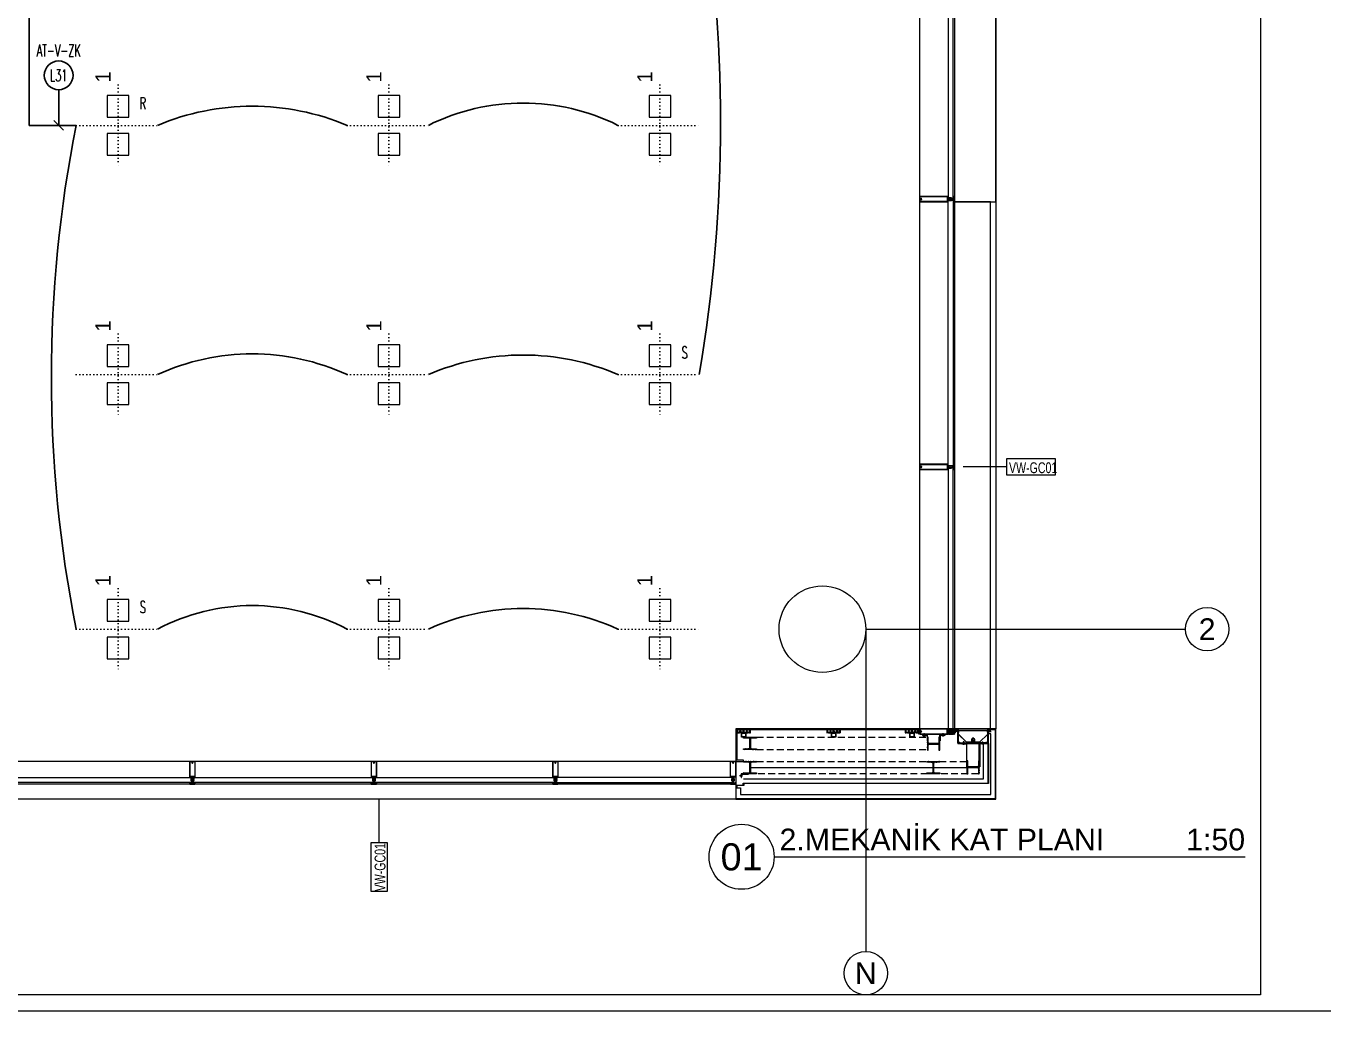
# Model space of a CAD drawing. Extents: x -2012 to 34975, y -1043 to 8321.
# Drawn here: x 26301 to 27498, y 0 to 909 of the extents above; entities that cross this region are included whole.
import ezdxf
from ezdxf.enums import TextEntityAlignment as Align

# ---------------------------------------------------------------- set-up
doc = ezdxf.new("R2010")
doc.units = 0
doc.header["$LTSCALE"] = 25
doc.header["$PDMODE"] = 1
for name, pattern in [('DOT2', [0.125, 0, -0.125]), ('Grundrisse$0$AUSGEZOGEN', [2, 1, 1]), ('HIDDEN', [0.375, 0.25, -0.125])]:
    doc.linetypes.add(name, pattern=pattern)
doc.layers.get('0').update_dxf_attribs({"color": 9, "lineweight": 9})
for name, color, linetype, lineweight in [('01', 9, 'Continuous', 9), ('03', 18, 'Continuous', 9), ('06D', 9, 'Continuous', 9), ('09P', 9, 'Continuous', 9), ('10', 9, 'Continuous', 9), ('10A', 9, 'Continuous', 9), ('14', 9, 'Continuous', 9), ('15', 9, 'Continuous', 9), ('20', 9, 'DOT2', 9), ('22', 8, 'Continuous', 9), ('24', 9, 'Continuous', 9), ('31', 9, 'Continuous', 9), ('33', 9, 'BATTING', 9), ('40A', 9, 'Continuous', 9), ('E-KABLO', 7, 'Continuous', 30), ('E-LİNYE', 7, 'Continuous', 30)]:
    doc.layers.add(name, color=color, linetype=linetype, lineweight=lineweight)
doc.styles.add('Arial', font='arial.ttf', dxfattribs={"height": 2.5})
doc.styles.add('E-YAZI', font='txttw.shx')
doc.styles.add('MuuM_TEXT-ITALIC', font='ARIALNI.TTF')
doc.styles.add('TX-TEXT', font='')
doc.styles.get('TX-TEXT').set_extended_font_data('TrSah Futura Lt BT')
doc.linetypes.add('BATTING', pattern='A,0.0001,-0.1,[134,ltypeshp.shx,S=0.1,R=0,X=-0.1,Y=0],-0.2,[134,ltypeshp.shx,S=0.1,R=180,X=0.1,Y=0],-0.1', length=0.4001)

# ---------------------------------------------------------------- blocks, each defined once
blk = doc.blocks.new('p-kolon-vw-çelik80')
at = {"layer": '01'}
blk.add_circle((0, 0), 40, dxfattribs=at)
blk = doc.blocks.new('prf-camderzi-20x6-p_1')
at = {"layer": '10A', "linetype": 'Continuous'}
for points in [[(0.2, -2.4), (0.1, -2.3), (0.1, 2.3), (0.2, 2.4), (0.8, 2.4), (0.8, 2.3), (0.9, 2.3), (1.2, 2.4), (1.2, 2.5), (0.1, 2.5), (0, 2.4), (0, 2.3), (0, -2.4), (0.1, -2.5), (0.1, -2.5), (1.2, -2.5), (1.2, -2.4), (0.9, -2.3), (0.8, -2.3), (0.8, -2.4)], [(1.1, 2.1), (1.1, 2), (1.1, 2), (1.2, 2), (1.2, 2.3), (0.8, 2.3), (0.8, 2.2), (0.8, 2.3), (0.7, 2.3), (0.7, 2.3), (0.5, 2.3), (0.4, 2.2), (0.2, 2.1), (0.2, 2.1), (0.2, 2.1), (0.3, 2.1), (0.6, 2.1), (0.7, 2), (0.7, 1.1), (0.8, 1), (0.9, 1), (1, 0.9), (1, 0), (1, 0), (1, 0), (1, -0.9), (0.9, -1), (0.8, -1), (0.7, -1.1), (0.7, -2), (0.6, -2), (0.3, -2), (0.2, -2.1), (0.2, -2.1), (0.2, -2.1), (0.4, -2.2), (0.5, -2.3), (0.7, -2.3), (0.7, -2.3), (0.8, -2.3), (0.8, -2.2), (0.8, -2.2), (1.2, -2.4), (1.2, -2), (1.1, -1.9), (1.1, -1.9), (1.1, -2.1), (0.9, -2.1), (0.8, -2), (0.8, -1.1), (1.1, -1.1), (1.1, -1.2), (1.1, -1.2), (1.2, -1.2), (1.2, 1.2), (1.1, 1.3), (1.1, 1.3), (1.1, 1.1), (0.8, 1.1), (0.8, 2), (0.9, 2.1)], [(6.2, -2.5), (31.9, -2.5), (32, -2.5), (32, -2.4), (32, 2.3), (31.9, 2.5), (31.9, 2.5), (6.2, 2.5), (6.2, 2.3), (6.3, 2.2), (6.4, 2.2), (6.4, 2.3), (6.6, 2.3), (6.6, 1.9), (6.6, 1.9), (6.6, 1.8), (6.6, 1.4), (6.4, 1.4), (6.4, 1.5), (6.3, 1.5), (6.2, 1.4), (6.2, 1.1), (6.4, 1.1), (6.4, 1.2), (6.6, 1.2), (6.6, 0.7), (6.5, 0.5), (6.4, 0.5), (5.3, 0.5), (5.2, 0.5), (5.2, 0.4), (5.3, 0.2), (5.4, 0.2), (5.5, 0.2), (5.6, 0.2), (5.6, 0.2), (5.6, 0.2), (5.8, 0.2), (5.8, 0.2), (5.8, 0.2), (6, 0.2), (6, 0.2), (6, 0.2), (6.1, 0.2), (6.2, 0.2), (6.2, 0.2), (6.3, 0.2), (6.3, 0.2), (6.4, 0.2), (6.4, 0.2), (6.6, 0.1), (6.7, 0), (6.6, -0.1), (6.4, -0.2), (6.3, -0.2), (6.2, -0.2), (6.2, -0.2), (6.1, -0.2), (6.1, -0.2), (6, -0.2), (5.9, -0.2), (5.9, -0.2), (5.9, -0.2), (5.7, -0.2), (5.7, -0.2), (5.7, -0.2), (5.6, -0.2), (5.5, -0.2), (5.5, -0.2), (5.4, -0.2), (5.3, -0.3), (5.2, -0.4), (5.2, -0.5), (5.3, -0.5), (6.4, -0.5), (6.5, -0.6), (6.6, -0.6), (6.6, -1.2), (6.4, -1.2), (6.4, -1.1), (6.2, -1.1), (6.2, -1.5), (6.3, -1.5), (6.4, -1.5), (6.4, -1.4), (6.6, -1.4), (6.6, -1.9), (6.6, -1.9), (6.6, -1.9), (6.6, -2.4), (6.4, -2.4), (6.4, -2.2), (6.3, -2.2), (6.2, -2.3)]]:
    blk.add_lwpolyline(points, close=True, dxfattribs=at)
at = {"layer": '10A', "linetype": 'Grundrisse$0$AUSGEZOGEN'}
for points in [[(5.2, -0.5), (5.2, -0.3), (5.3, -0.2), (5.4, -0.2), (5.6, -0.2), (5.8, -0.2), (5.8, -0.2), (5.9, -0.2), (5.9, -0.2), (5.9, -0.2), (6.1, -0.2), (6.2, -0.2), (6.2, -0.2), (6.4, -0.1), (6.4, 0), (6.4, 0.1), (6.2, 0.2), (6.2, 0.2), (6.1, 0.2), (5.9, 0.2), (5.9, 0.2), (5.9, 0.2), (5.8, 0.2), (5.8, 0.2), (5.6, 0.2), (5.4, 0.2), (5.3, 0.2), (5.2, 0.3), (5.2, 0.5), (2.4, 0.5), (2.3, 0.5), (2.1, 0.4), (2, 0.4), (2, 0.4), (2, 0.5), (2, 0.5), (2, 0.5), (1.4, 0.5), (1.3, 0.4), (1.4, 0.3), (1.5, 0.3), (1.5, 0.3), (1.5, 0.4), (1.8, 0.4), (1.9, 0.3), (2.2, 0), (2.2, 0), (2.2, 0), (1.9, -0.3), (1.8, -0.4), (1.5, -0.4), (1.5, -0.3), (1.5, -0.3), (1.4, -0.3), (1.3, -0.4), (1.4, -0.5), (1.4, -0.5), (2, -0.5), (2, -0.5), (2, -0.4), (2, -0.4), (2.1, -0.4), (2.3, -0.5), (2.4, -0.5)], [(2.8, 0.9), (2.8, 0.9), (2.7, 0.5), (2.8, 0.5), (2.9, 0.5), (2.9, 0.6), (2.9, 0.9), (3, 1), (3.1, 1.1), (3.4, 1.1), (3.5, 1.1), (3.5, 1.2), (3.4, 1.2), (3.1, 1.2), (3.1, 1.2), (3, 1.2), (3, 1.2), (3, 1.1), (2.9, 1.1), (2.9, 1.1), (2.8, 1), (2.8, 1)], [(3.7, 0.9), (3.7, 0.9), (3.6, 0.5), (3.7, 0.5), (3.8, 0.5), (3.8, 0.6), (3.8, 0.9), (3.9, 1), (4, 1.1), (4.3, 1.1), (4.3, 1.1), (4.4, 1.2), (4.3, 1.2), (4, 1.2), (4, 1.2), (3.9, 1.2), (3.9, 1.2), (3.8, 1.1), (3.8, 1.1), (3.8, 1.1), (3.7, 1), (3.7, 1)], [(4.6, 0.9), (4.5, 0.9), (4.5, 0.5), (4.6, 0.5), (4.7, 0.5), (4.7, 0.6), (4.7, 0.9), (4.8, 1), (4.9, 1.1), (5.2, 1.1), (5.2, 1.1), (5.2, 1.2), (5.2, 1.2), (4.9, 1.2), (4.9, 1.2), (4.8, 1.2), (4.8, 1.2), (4.7, 1.1), (4.7, 1.1), (4.6, 1.1), (4.6, 1), (4.6, 1)], [(2.8, -0.9), (2.8, -0.9), (2.7, -0.5), (2.8, -0.5), (2.9, -0.6), (2.9, -0.6), (2.9, -0.9), (3, -1), (3.1, -1.1), (3.4, -1.1), (3.5, -1.1), (3.5, -1.1), (3.4, -1.2), (3.1, -1.2), (3.1, -1.2), (3, -1.2), (3, -1.1), (3, -1.1), (2.9, -1.1), (2.9, -1.1), (2.8, -1), (2.8, -1)], [(3.7, -0.9), (3.7, -0.9), (3.6, -0.5), (3.7, -0.5), (3.8, -0.6), (3.8, -0.6), (3.8, -0.9), (3.9, -1), (4, -1.1), (4.3, -1.1), (4.3, -1.1), (4.4, -1.1), (4.3, -1.2), (4, -1.2), (4, -1.2), (3.9, -1.2), (3.9, -1.1), (3.8, -1.1), (3.8, -1.1), (3.8, -1.1), (3.7, -1), (3.7, -1)], [(4.6, -0.9), (4.5, -0.9), (4.5, -0.5), (4.6, -0.5), (4.7, -0.6), (4.7, -0.6), (4.7, -0.9), (4.8, -1), (4.9, -1.1), (5.2, -1.1), (5.2, -1.1), (5.2, -1.1), (5.2, -1.2), (4.9, -1.2), (4.9, -1.2), (4.8, -1.2), (4.8, -1.1), (4.7, -1.1), (4.7, -1.1), (4.6, -1.1), (4.6, -1), (4.6, -1)]]:
    blk.add_lwpolyline(points, close=True, dxfattribs=at)
at = {"layer": '10A', "linetype": 'Continuous'}
blk.add_lwpolyline([(6.8, -2.3), (6.8, 2.3), (31.8, 2.3), (31.8, 0.2), (31.7, 0.1), (31.3, 0.1), (31.2, 0.2), (31.2, 0.2), (31.2, 0.3), (31.1, 0.3), (31.1, 0.3), (31, 0.4), (31, 0.4), (31, 0.4), (30.9, 0.4), (30.8, 0.5), (30.8, 0.5), (30.7, 0.5), (30.7, 0.4), (30.6, 0.4), (30.6, 0.4), (30.5, 0.4), (30.5, 0.3), (30.4, 0.3), (30.4, 0.2), (30.5, 0.1), (30.7, 0.1), (30.7, 0.2), (30.7, 0.2), (30.8, 0.2), (30.9, 0.2), (30.9, 0.2), (30.9, 0.1), (31, 0.1), (31, 0), (31, -0.1), (30.9, -0.1), (30.9, -0.1), (30.9, -0.2), (30.8, -0.2), (30.7, -0.2), (30.7, -0.1), (30.7, -0.1), (30.6, -0.1), (30.5, -0.1), (30.4, -0.2), (30.4, -0.3), (30.5, -0.3), (30.5, -0.3), (30.6, -0.4), (30.6, -0.4), (30.7, -0.4), (30.7, -0.4), (30.8, -0.4), (30.8, -0.4), (30.9, -0.4), (31, -0.4), (31, -0.4), (31, -0.4), (31.1, -0.3), (31.1, -0.3), (31.2, -0.2), (31.2, -0.2), (31.2, -0.2), (31.3, -0.1), (31.7, -0.1), (31.8, -0.1), (31.8, -2.3), (6.8, -2.3)], dxfattribs=at)
blk = doc.blocks.new('p-profil-21')
at = {"layer": '10A', "linetype": 'Continuous'}
for points in [[(2.4, 20.8), (2.3, 20.9), (-2.3, 20.9), (-2.4, 20.8), (-2.4, 20.2), (-2.3, 20.2), (-2.3, 20.1), (-2.4, 19.8), (-2.5, 19.8), (-2.5, 20.8), (-2.4, 21), (-2.4, 21), (2.3, 21), (2.5, 20.9), (2.5, 20.8), (2.5, 19.8), (2.4, 19.8), (2.3, 20.1), (2.3, 20.2), (2.4, 20.2)], [(2.5, 14.7), (2.5, 0.1), (2.5, 0), (2.3, 0), (-2.4, 0), (-2.5, 0.1), (-2.5, 0.1), (-2.5, 14.7), (-2.3, 14.7), (-2.2, 14.7), (-2.2, 14.6), (-2.3, 14.6), (-2.3, 14.4), (-1.9, 14.4), (-1.9, 14.4), (-1.8, 14.4), (-1.4, 14.4), (-1.4, 14.6), (-1.5, 14.6), (-1.5, 14.7), (-1.4, 14.7), (-1.1, 14.7), (-1.1, 14.6), (-1.2, 14.6), (-1.2, 14.4), (-0.7, 14.4), (-0.5, 14.5), (-0.5, 14.6), (-0.5, 15.7), (-0.5, 15.7), (-0.4, 15.7), (-0.2, 15.6), (-0.2, 15.6), (-0.2, 15.5), (-0.2, 15.4), (-0.2, 15.4), (-0.2, 15.4), (-0.2, 15.2), (-0.2, 15.2), (-0.2, 15.2), (-0.2, 15), (-0.2, 15), (-0.2, 15), (-0.2, 14.9), (-0.2, 14.8), (-0.2, 14.8), (-0.2, 14.7), (-0.2, 14.7), (-0.2, 14.6), (-0.2, 14.6), (-0.1, 14.4), (0, 14.3), (0.1, 14.4), (0.2, 14.6), (0.2, 14.7), (0.2, 14.7), (0.2, 14.8), (0.2, 14.9), (0.2, 14.9), (0.2, 15), (0.2, 15.1), (0.2, 15.1), (0.2, 15.1), (0.2, 15.3), (0.2, 15.3), (0.2, 15.3), (0.2, 15.4), (0.2, 15.5), (0.2, 15.5), (0.2, 15.6), (0.3, 15.6), (0.4, 15.7), (0.5, 15.7), (0.5, 15.7), (0.5, 14.6), (0.6, 14.5), (0.6, 14.4), (1.2, 14.4), (1.2, 14.6), (1.1, 14.6), (1.1, 14.7), (1.5, 14.7), (1.5, 14.7), (1.5, 14.6), (1.4, 14.6), (1.4, 14.4), (1.9, 14.4), (1.9, 14.4), (1.9, 14.4), (2.4, 14.4), (2.4, 14.6), (2.2, 14.6), (2.2, 14.7), (2.3, 14.7)], [(-2.1, 19.9), (-2, 19.9), (-2, 19.9), (-2, 19.8), (-2.4, 19.8), (-2.3, 20.2), (-2.2, 20.2), (-2.3, 20.2), (-2.3, 20.3), (-2.3, 20.3), (-2.3, 20.5), (-2.2, 20.6), (-2.1, 20.8), (-2.1, 20.8), (-2.1, 20.8), (-2.1, 20.7), (-2.1, 20.4), (-2, 20.3), (-1.1, 20.3), (-1, 20.2), (-1, 20.1), (-0.9, 20), (0, 20), (0, 20), (0, 20), (0.9, 20), (1, 20.1), (1, 20.2), (1.1, 20.3), (2, 20.3), (2, 20.4), (2, 20.7), (2.1, 20.8), (2.1, 20.8), (2.1, 20.8), (2.2, 20.6), (2.3, 20.5), (2.3, 20.3), (2.3, 20.3), (2.3, 20.2), (2.2, 20.2), (2.2, 20.2), (2.3, 19.8), (2, 19.8), (1.9, 19.9), (1.9, 19.9), (2.1, 19.9), (2.1, 20.1), (2, 20.2), (1.1, 20.2), (1.1, 19.9), (1.2, 19.9), (1.2, 19.9), (1.2, 19.8), (-1.2, 19.8), (-1.3, 19.9), (-1.3, 19.9), (-1.1, 19.9), (-1.1, 20.2), (-2, 20.2), (-2.1, 20.1)]]:
    blk.add_lwpolyline(points, close=True, dxfattribs=at)
blk.add_lwpolyline([(2.3, 14.1), (-2.3, 14.1), (-2.3, 0.2), (-0.2, 0.2), (-0.1, 0.3), (-0.1, 0.7), (-0.2, 0.8), (-0.2, 0.8), (-0.3, 0.8), (-0.3, 0.9), (-0.3, 0.9), (-0.4, 1), (-0.4, 1), (-0.4, 1), (-0.4, 1.1), (-0.5, 1.2), (-0.5, 1.2), (-0.5, 1.3), (-0.4, 1.3), (-0.4, 1.4), (-0.4, 1.4), (-0.4, 1.5), (-0.3, 1.5), (-0.3, 1.6), (-0.2, 1.6), (-0.1, 1.5), (-0.1, 1.3), (-0.2, 1.3), (-0.2, 1.3), (-0.2, 1.2), (-0.2, 1.1), (-0.2, 1.1), (-0.1, 1.1), (-0.1, 1), (0, 1), (0.1, 1), (0.1, 1.1), (0.1, 1.1), (0.2, 1.1), (0.2, 1.2), (0.2, 1.3), (0.1, 1.3), (0.1, 1.3), (0.1, 1.4), (0.1, 1.5), (0.2, 1.6), (0.3, 1.6), (0.3, 1.5), (0.3, 1.5), (0.4, 1.4), (0.4, 1.4), (0.4, 1.3), (0.4, 1.3), (0.4, 1.2), (0.4, 1.2), (0.4, 1.1), (0.4, 1), (0.4, 1), (0.4, 1), (0.3, 0.9), (0.3, 0.9), (0.2, 0.8), (0.2, 0.8), (0.2, 0.8), (0.1, 0.7), (0.1, 0.3), (0.1, 0.2), (2.3, 0.2), (2.3, 14.1)], dxfattribs=at)
at = {"layer": '10A', "linetype": 'Grundrisse$0$AUSGEZOGEN'}
for points in [[(-0.9, 18.2), (-0.9, 18.2), (-0.5, 18.3), (-0.5, 18.2), (-0.6, 18.1), (-0.6, 18.1), (-0.9, 18.1), (-1, 18), (-1.1, 17.9), (-1.1, 17.6), (-1.1, 17.5), (-1.2, 17.5), (-1.2, 17.6), (-1.2, 17.9), (-1.2, 17.9), (-1.2, 18), (-1.2, 18), (-1.1, 18), (-1.1, 18.1), (-1.1, 18.1), (-1, 18.2), (-1, 18.2)], [(-0.9, 17.3), (-0.9, 17.3), (-0.5, 17.4), (-0.5, 17.3), (-0.6, 17.2), (-0.6, 17.2), (-0.9, 17.2), (-1, 17.1), (-1.1, 17), (-1.1, 16.7), (-1.1, 16.7), (-1.2, 16.6), (-1.2, 16.7), (-1.2, 17), (-1.2, 17), (-1.2, 17.1), (-1.2, 17.1), (-1.1, 17.2), (-1.1, 17.2), (-1.1, 17.2), (-1, 17.3), (-1, 17.3)], [(-0.9, 16.4), (-0.9, 16.5), (-0.5, 16.5), (-0.5, 16.4), (-0.6, 16.3), (-0.6, 16.3), (-0.9, 16.3), (-1, 16.2), (-1.1, 16.1), (-1.1, 15.8), (-1.1, 15.8), (-1.2, 15.8), (-1.2, 15.8), (-1.2, 16.1), (-1.2, 16.1), (-1.2, 16.2), (-1.2, 16.2), (-1.1, 16.3), (-1.1, 16.3), (-1.1, 16.4), (-1, 16.4), (-1, 16.4)], [(0.5, 15.8), (0.3, 15.8), (0.2, 15.7), (0.2, 15.6), (0.2, 15.4), (0.2, 15.2), (0.2, 15.2), (0.2, 15.1), (0.2, 15.1), (0.2, 15.1), (0.2, 14.9), (0.2, 14.8), (0.2, 14.8), (0.1, 14.6), (0, 14.6), (-0.1, 14.6), (-0.2, 14.8), (-0.2, 14.8), (-0.2, 14.9), (-0.2, 15.1), (-0.2, 15.1), (-0.2, 15.1), (-0.2, 15.2), (-0.2, 15.2), (-0.2, 15.4), (-0.2, 15.6), (-0.2, 15.7), (-0.3, 15.8), (-0.5, 15.8), (-0.5, 18.6), (-0.5, 18.7), (-0.4, 18.9), (-0.4, 19), (-0.4, 19), (-0.5, 19), (-0.5, 19), (-0.5, 19), (-0.5, 19.6), (-0.4, 19.7), (-0.3, 19.6), (-0.3, 19.5), (-0.3, 19.5), (-0.4, 19.5), (-0.4, 19.2), (-0.3, 19.1), (0, 18.8), (0, 18.8), (0, 18.8), (0.3, 19.1), (0.4, 19.2), (0.4, 19.5), (0.3, 19.5), (0.3, 19.5), (0.3, 19.6), (0.4, 19.7), (0.5, 19.6), (0.5, 19.6), (0.5, 19), (0.5, 19), (0.4, 19), (0.4, 19), (0.4, 18.9), (0.5, 18.7), (0.5, 18.6)], [(0.9, 18.2), (0.9, 18.2), (0.5, 18.3), (0.5, 18.2), (0.5, 18.1), (0.6, 18.1), (0.9, 18.1), (1, 18), (1.1, 17.9), (1.1, 17.6), (1.1, 17.5), (1.1, 17.5), (1.2, 17.6), (1.2, 17.9), (1.2, 17.9), (1.2, 18), (1.1, 18), (1.1, 18), (1.1, 18.1), (1.1, 18.1), (1, 18.2), (1, 18.2)], [(0.9, 17.3), (0.9, 17.3), (0.5, 17.4), (0.5, 17.3), (0.5, 17.2), (0.6, 17.2), (0.9, 17.2), (1, 17.1), (1.1, 17), (1.1, 16.7), (1.1, 16.7), (1.1, 16.6), (1.2, 16.7), (1.2, 17), (1.2, 17), (1.2, 17.1), (1.1, 17.1), (1.1, 17.2), (1.1, 17.2), (1.1, 17.2), (1, 17.3), (1, 17.3)], [(0.9, 16.4), (0.9, 16.5), (0.5, 16.5), (0.5, 16.4), (0.5, 16.3), (0.6, 16.3), (0.9, 16.3), (1, 16.2), (1.1, 16.1), (1.1, 15.8), (1.1, 15.8), (1.1, 15.8), (1.2, 15.8), (1.2, 16.1), (1.2, 16.1), (1.2, 16.2), (1.1, 16.2), (1.1, 16.3), (1.1, 16.3), (1.1, 16.4), (1, 16.4), (1, 16.4)]]:
    blk.add_lwpolyline(points, close=True, dxfattribs=at)
blk = doc.blocks.new('k01-kapı önü aydınlatma elemanı')
blk.add_lwpolyline([(0, -0.3), (13.9, -0.3), (13.9, -11.9), (16.1, -11.9), (16.1, -11.6), (14.2, -11.6), (14.2, 0), (-14.2, 0), (-14.2, -11.6), (-16.1, -11.6), (-16.1, -11.9), (-13.9, -11.9), (-13.9, -0.3)])
for points in [[(-14.3, -11.5), (-14.2, -11.4), (-14.2, -11.3), (-14.2, -8.7), (-14.4, -8.7), (-14.4, -11.3), (-14.4, -11.3), (-14.4, -11.4), (-14.4, -11.4), (-14.5, -11.4), (-15.8, -11.4), (-15.9, -11.4), (-15.9, -11.4), (-16, -11.3), (-16, -11.3), (-16, -10.4), (-16.1, -10.4), (-16.1, -11.3), (-16.1, -11.4), (-16.1, -11.5), (-16, -11.5), (-15.9, -11.6), (-15.8, -11.6), (-14.5, -11.6), (-14.4, -11.6), (-14.3, -11.5)], [(-13.1, -10.8), (-13.2, -10.7), (-13.2, -10.6), (-13.3, -10.5), (-13.3, -10.4), (-13.3, -10.4), (-13.2, -10), (-13.3, -9.9), (-13.5, -10.5), (-13.5, -10.5), (-13.5, -10.5), (-13.4, -10.6), (-13.4, -10.6), (-13.4, -10.6), (-13.4, -10.6), (-13.4, -10.6), (-13.4, -10.6), (-13.3, -10.6), (-13.3, -10.7), (-13.3, -10.7), (-13.3, -10.8), (-13.3, -11.7), (-13.8, -11.7), (-13.8, -11.9), (-13.1, -11.9)], [(-13.5, -8.4), (-5.8, -1.1), (-5.5, -1), (5.5, -1), (5.9, -1.1), (13.5, -8.4), (13.6, -8.4), (5.9, -1.1), (5.5, -0.9), (-5.5, -0.9), (-5.9, -1.1), (-13.5, -8.4)], [(1.5, -1), (1.3, -1), (1.3, -1.5), (1.3, -1.6), (1.2, -1.6), (1.2, -1.6), (-1.4, -1.6), (-1.4, -1.6), (-1.4, -1.6), (-1.4, -1.5), (-1.4, -1), (-1.7, -1), (-1.7, -1.8), (1.5, -1.8)], [(0.9, -4), (0.9, -3.8), (0.9, -3.7), (0.8, -3.5), (0.7, -3.3), (0.7, -3.2), (0.6, -3.1), (0.4, -3), (0.3, -2.9), (0.1, -2.9), (-0.1, -2.9), (-0.2, -2.9), (-0.4, -2.9), (-0.6, -3), (-0.7, -3.1), (-0.8, -3.2), (-0.9, -3.3), (-1, -3.5), (-1, -3.7), (-1, -3.8), (-1, -4), (-1, -4.2), (-0.9, -4.3), (-0.8, -4.4), (-0.7, -4.6), (-0.6, -4.7), (-0.4, -4.7), (-0.2, -4.8), (-0.1, -4.8), (0.1, -4.8), (0.3, -4.7), (0.4, -4.7), (0.6, -4.6), (0.7, -4.4), (0.7, -4.3), (0.8, -4.2)], [(13.8, -11.7), (13.3, -11.7), (13.3, -10.8), (13.3, -10.7), (13.3, -10.7), (13.3, -10.6), (13.4, -10.6), (13.4, -10.6), (13.4, -10.6), (13.4, -10.6), (13.4, -10.6), (13.4, -10.6), (13.5, -10.5), (13.5, -10.5), (13.5, -10.5), (13.3, -9.9), (13.2, -10), (13.3, -10.4), (13.3, -10.4), (13.3, -10.5), (13.2, -10.6), (13.2, -10.7), (13.1, -10.8), (13.1, -11.9), (13.8, -11.9)], [(16.1, -11.4), (16.1, -10.4), (16, -10.4), (16, -11.3), (16, -11.3), (15.9, -11.4), (15.9, -11.4), (15.8, -11.4), (14.5, -11.4), (14.4, -11.4), (14.4, -11.4), (14.4, -11.3), (14.4, -11.3), (14.4, -8.7), (14.2, -8.7), (14.2, -11.3), (14.2, -11.4), (14.3, -11.5), (14.3, -11.5), (14.4, -11.6), (14.5, -11.6), (15.8, -11.6), (15.9, -11.6), (16, -11.5)]]:
    blk.add_lwpolyline(points, close=True)
for points in [[(0, -0.3), (-12.1, -0.3), (-12.1, -0.7), (-13.7, -0.7), (-13.7, -10.6), (-13.6, -10.6, -0.337022), (-13.4, -10.8), (-13.4, -11.5, 1.015215), (-13.3, -11.5), (-13.3, -10.7), (-13.3, -10.6), (-13.4, -10.6), (-13.5, -10.6), (-13.6, -10.5), (-13.6, -1.2), (-13.2, -1.2), (-13.2, -0.9), (-11.9, -0.9), (-11.9, -0.4), (-5.5, -0.4), (-5.5, -0.9), (-4.4, -0.9), (-4.4, -0.4), (-1, -0.4), (-1, -0.9), (0, -0.9), (0, -0.3)], [(1.1, -1.8), (1.1, -3.9, -0.402183), (-0.1, -4.8, -0.416808), (-1.3, -3.9), (-1.3, -1.8)], [(0, -0.3), (12.1, -0.3), (12.1, -0.7), (13.7, -0.7), (13.7, -10.6), (13.6, -10.6, 0.337022), (13.4, -10.8), (13.4, -11.5, -1.015215), (13.3, -11.5), (13.3, -10.7), (13.3, -10.6), (13.4, -10.6), (13.5, -10.6), (13.6, -10.5), (13.6, -1.2), (13.2, -1.2), (13.2, -0.9), (11.9, -0.9), (11.9, -0.4), (5.5, -0.4), (5.5, -0.9), (4.4, -0.9), (4.4, -0.4), (1, -0.4), (1, -0.9), (0, -0.9), (0, -0.3)]]:
    blk.add_lwpolyline(points, format="xyb", close=True)
blk = doc.blocks.new('*U52')
for points in [[(-0.1, -0.4), (-0.6, -0.4), (-0.6, 0.4), (-0.1, 0.4)], [(-0.1, 0.6), (0, 0.6), (0, -0.6), (-0.1, -0.6)], [(0.8, 0.6), (0.7, 0.6), (0.7, -0.6), (0.8, -0.6)], [(0.8, -0.4), (1.3, -0.4), (1.3, 0.4), (0.8, 0.4)]]:
    blk.add_lwpolyline(points, close=True)
for points in [[(0.7, 0.2), (0, 0.2)], [(0.7, -0.2), (0, -0.2)]]:
    blk.add_lwpolyline(points)
blk = doc.blocks.new('*U673')
for points in [[(-0.1, -0.4), (-0.6, -0.4), (-0.6, 0.4), (-0.1, 0.4)], [(-0.1, 0.6), (0, 0.6), (0, -0.6), (-0.1, -0.6)], [(1.1, 0.6), (1, 0.6), (1, -0.6), (1.1, -0.6)], [(1.1, -0.4), (1.5, -0.4), (1.5, 0.4), (1.1, 0.4)]]:
    blk.add_lwpolyline(points, close=True)
for points in [[(1, 0.2), (0, 0.2)], [(1, -0.2), (0, -0.2)]]:
    blk.add_lwpolyline(points)
blk = doc.blocks.new('*U672')
for points in [[(-0.1, -0.4), (-0.6, -0.4), (-0.6, 0.4), (-0.1, 0.4)], [(-0.1, 0.6), (0, 0.6), (0, -0.6), (-0.1, -0.6)], [(1.3, 0.6), (1.2, 0.6), (1.2, -0.6), (1.3, -0.6)], [(1.3, -0.4), (1.8, -0.4), (1.8, 0.4), (1.3, 0.4)]]:
    blk.add_lwpolyline(points, close=True)
for points in [[(1.2, 0.2), (0, 0.2)], [(1.2, -0.2), (0, -0.2)]]:
    blk.add_lwpolyline(points)
blk = doc.blocks.new('Prf-40x40')
for points in [[(1.5, -2), (-1.5, -2, -0.414214), (-2, -1.5), (-2, 1.5, -0.414214), (-1.5, 2), (1.5, 2, -0.414214), (2, 1.5), (2, -1.5, -0.414214)], [(1.5, -1.7), (-1.5, -1.7, -0.414214), (-1.7, -1.5), (-1.7, 1.5, -0.414214), (-1.5, 1.7), (1.5, 1.7, -0.414214), (1.7, 1.5), (1.7, -1.5, -0.414214)]]:
    blk.add_lwpolyline(points, format="xyb", close=True)
blk.add_point((0, 0))
blk = doc.blocks.new('VIDA-GY2')
for p, q in [((0, 6), (-3, 6)), ((0, 5), (-3, 5)), ((0, 9), (0, 6)), ((0, 9), (0, 6)), ((3, 6), (0, 6)), ((0, 5), (0, 2)), ((0, 5), (0, 2)), ((3, 5), (0, 5))]:
    blk.add_line(p, q)
blk.add_circle((0, 5), 5.4)
for centre, start, end in [((-1, 5), 166.2259, 193.7741), ((0, 7), 76.2259, 103.7741), ((0, 4), 256.2259, 283.7741), ((1, 5), 346.2259, 13.7741)]:
    blk.add_arc(centre, 2.1, start, end)
blk = doc.blocks.new('A$C24435FA4')
for p, q in [((6.8, 6.2, 0), (4, 6.2, 0)), ((4.2, 1.1, 0), (4, 1.1, 0)), ((4, 1.1, 0), (4, -1.1, 0)), ((4.2, 1.1, 0), (4.2, -1.1, 0)), ((4.3, 5.3, 0), (6.8, 5.3, 0)), ((4.3, 5.3, 0), (4.3, -5.3, 0)), ((4.3, -5.3, 0), (4.3, 5.3, 0)), ((4.3, 0.9, 0), (4.9, 0.9, 0)), ((4.3, 0.5, 0), (4.9, 0.5, 0)), ((5, 0.7, 0), (5, -0.7, 0)), ((5, 0.5, 0), (6.3, 0.5, 0)), ((5.2, -0.5, 0), (5.2, 0.5, 0)), ((5.3, -0.5, 0), (5.3, 0.5, 0)), ((5.5, -0.5, 0), (5.5, 0.5, 0)), ((5.7, -0.5, 0), (5.7, 0.5, 0)), ((5.8, -0.5, 0), (5.8, 0.5, 0)), ((6, -0.5, 0), (6, 0.5, 0)), ((6.1, -0.5, 0), (6.1, 0.5, 0)), ((6.3, -0.5, 0), (6.3, 0.5, 0)), ((6.8, 5.2, 0), (6.8, 6.2, 0)), ((6.8, -5.3, 0), (6.8, 5.3, 0)), ((4.2, -1.1, 0), (4, -1.1, 0)), ((4, -6.3, 0), (6.8, -6.3)), ((4.3, -0.5, 0), (4.9, -0.5, 0)), ((4.3, -1, 0), (4.9, -1, 0)), ((4.3, -5.3, 0), (6.8, -5.3, 0)), ((5, -0.5, 0), (6.3, -0.5, 0)), ((6.8, -6.3, 0), (6.8, -5.3, 0))]:
    blk.add_line(p, q)
for centre, radius, start, end in [((4.1, 6.3, 0), 0.129, 200.3002, 318.4444), ((4.1, 6.1, 0), 0.129, 200.3002, 318.4444), ((4.1, 5.9, 0), 0.129, 200.3002, 318.4444), ((4.1, 5.7, 0), 0.129, 200.3002, 318.4444), ((4.1, 5.5, 0), 0.129, 200.3002, 318.4444), ((4.1, 5.3, 0), 0.129, 200.3002, 318.4444), ((4.1, 5.1, 0), 0.129, 200.3002, 318.4444), ((4.1, 4.9, 0), 0.129, 200.3002, 318.4444), ((4.1, 4.7, 0), 0.129, 200.3002, 318.4444), ((4.1, 4.5, 0), 0.129, 200.3002, 318.4444), ((4.1, 4.3, 0), 0.129, 200.3002, 318.4444), ((4.1, 4.1, 0), 0.129, 200.3002, 318.4444), ((4.1, 3.9, 0), 0.129, 200.3002, 318.4444), ((4.1, 3.7, 0), 0.129, 200.3002, 318.4444), ((4.1, 3.5, 0), 0.129, 200.3002, 318.4444), ((4.1, 3.3, 0), 0.129, 200.3002, 318.4444), ((4.1, 3.1, 0), 0.129, 200.3002, 318.4444), ((4.1, 2.9, 0), 0.129, 200.3002, 318.4444), ((4.1, 2.7, 0), 0.129, 200.3002, 318.4444), ((4.1, 2.5, 0), 0.129, 200.3002, 318.4444), ((4.1, 2.3, 0), 0.129, 200.3002, 318.4444), ((4.1, 2.1, 0), 0.129, 200.3002, 318.4444), ((4.1, 1.9, 0), 0.129, 200.3002, 318.4444), ((4.1, 1.7, 0), 0.129, 200.3002, 318.4444), ((4.1, 1.5, 0), 0.129, 200.3002, 318.4444), ((4.1, 1.3, 0), 0.129, 200.3002, 318.4444), ((4.1, 1.1, 0), 0.129, 200.3002, 318.4444), ((4.1, 0.9, 0), 0.129, 200.3002, 318.4444), ((4.1, 0.7, 0), 0.129, 200.3002, 318.4444), ((4.1, 0.5, 0), 0.129, 200.3002, 318.4444), ((4.1, 0.3, 0), 0.129, 200.3002, 318.4444), ((4.1, 0.1, 0), 0.129, 200.3002, 318.4444), ((4.5, 0.7), 0.303, 132.075, 227.925), ((5.5, 0), 1.3, 157.3801, 202.6199), ((4.7, 0.7), 0.303, 312.075, 47.925), ((3.7, 0), 1.3, 337.3801, 22.6199), ((4.1, -0.1, 0), 0.129, 200.3002, 318.4444), ((4.1, -0.3, 0), 0.129, 200.3002, 318.4444), ((4.1, -0.5, 0), 0.129, 200.3002, 318.4444), ((4.1, -0.7, 0), 0.129, 200.3002, 318.4444), ((4.1, -0.9, 0), 0.129, 200.3002, 318.4444), ((4.1, -1.1, 0), 0.129, 200.3002, 318.4444), ((4.1, -1.3, 0), 0.129, 200.3002, 318.4444), ((4.1, -1.5, 0), 0.129, 200.3002, 318.4444), ((4.1, -1.7, 0), 0.129, 200.3002, 318.4444), ((4.1, -1.9, 0), 0.129, 200.3002, 318.4444), ((4.1, -2.1, 0), 0.129, 200.3002, 318.4444), ((4.1, -2.3, 0), 0.129, 200.3002, 318.4444), ((4.1, -2.5, 0), 0.129, 200.3002, 318.4444), ((4.1, -2.7, 0), 0.129, 200.3002, 318.4444), ((4.1, -2.9, 0), 0.129, 200.3002, 318.4444), ((4.1, -3.1, 0), 0.129, 200.3002, 318.4444), ((4.1, -3.3, 0), 0.129, 200.3002, 318.4444), ((4.1, -3.5, 0), 0.129, 200.3002, 318.4444), ((4.1, -3.7, 0), 0.129, 200.3002, 318.4444), ((4.1, -3.9, 0), 0.129, 200.3002, 318.4444), ((4.1, -4.1, 0), 0.129, 200.3002, 318.4444), ((4.1, -4.3, 0), 0.129, 200.3002, 318.4444), ((4.1, -4.5, 0), 0.129, 200.3002, 318.4444), ((4.1, -4.7, 0), 0.129, 200.3002, 318.4444), ((4.1, -4.9, 0), 0.129, 200.3002, 318.4444), ((4.1, -5.1, 0), 0.129, 200.3002, 318.4444), ((4.1, -5.3, 0), 0.129, 200.3002, 318.4444), ((4.1, -5.5, 0), 0.129, 200.3002, 318.4444), ((4.1, -5.7, 0), 0.129, 200.3002, 318.4444), ((4.1, -5.9, 0), 0.129, 200.3002, 318.4444), ((4.1, -6.1, 0), 0.129, 200.3002, 318.4444), ((4.5, -0.7), 0.303, 132.075, 227.925), ((4.7, -0.7), 0.303, 312.075, 47.925)]:
    blk.add_arc(centre, radius, start, end)
at = {"xscale": 0.09999999997671699, "yscale": 0.09999999997671699, "zscale": 0.09999999997671699, "rotation": 179.9999994663915}
for p in [(5.6, 3.5, 0), (5.6, -2.5, 0)]:
    blk.add_blockref('VIDA-GY2', p, dxfattribs=at)
at = {"layer": '10'}
blk.add_blockref('Prf-40x40', (2, 0), dxfattribs=at)
blk = doc.blocks.new('p-cephe-kose')
at = {"layer": '09P'}
h = blk.add_hatch(dxfattribs=at)
h.set_pattern_fill('ANSI31', color=256, scale=2, angle=180, style=0)
h.set_pattern_definition([(315, (-235.27782, -19.0209), (-0.176777, -0.176777), [])])
h.paths.add_polyline_path([(-228.2, -23.6), (-235, -23.6), (-235, -20), (-234.6, -20), (-234.6, -23.2), (-228.2, -23.2)])
h = blk.add_hatch(dxfattribs=at)
h.set_pattern_fill('ANSI31', color=256, scale=2, angle=90, style=0)
h.set_pattern_definition([(135, (-498170.25838, -156275.56962), (-0.1767766953, -0.1767766953), [])])
edge = h.paths.add_edge_path()
edge.add_line((-220.7, -23.6), (-232.7, -23.6))
edge.add_line((-232.7, -23.6), (-232.7, -24.4))
edge.add_line((-232.7, -24.4), (-228.2, -24.4))
edge.add_arc((-228.2, -25.6), 1.2, 0, 90, ccw=False)
edge.add_line((-227, -25.6), (-227, -33))
edge.add_arc((-228.2, -33), 1.2, -90, 0, ccw=False)
edge.add_line((-228.2, -34.2), (-232.7, -34.2))
edge.add_line((-232.7, -34.2), (-232.7, -35))
edge.add_line((-232.7, -35), (-220.7, -35))
edge.add_line((-220.7, -35), (-220.7, -34.2))
edge.add_line((-220.7, -34.2), (-225.3, -34.2))
edge.add_arc((-225.3, -33), 1.2, 180, 270, ccw=False)
edge.add_line((-226.5, -33), (-226.5, -25.6))
edge.add_arc((-225.3, -25.6), 1.2, 90, 180, ccw=False)
edge.add_line((-225.3, -24.4), (-220.7, -24.4))
edge.add_line((-220.7, -24.4), (-220.7, -23.6))
h = blk.add_hatch(dxfattribs=at)
h.set_pattern_fill('ANSI31', color=256, scale=2, angle=90, style=0)
h.set_pattern_definition([(135, (-498160.135, -156275.56962), (-0.1767766953, -0.1767766953), [])])
edge = h.paths.add_edge_path()
edge.add_line((-51.7, -23.6), (-63.7, -23.6))
edge.add_line((-63.7, -23.6), (-63.7, -24.4))
edge.add_line((-63.7, -24.4), (-59.1, -24.4))
edge.add_arc((-59.1, -25.6), 1.2, 0, 90, ccw=False)
edge.add_line((-57.9, -25.6), (-57.9, -33))
edge.add_arc((-59.1, -33), 1.2, -90, 0, ccw=False)
edge.add_line((-59.1, -34.2), (-63.7, -34.2))
edge.add_line((-63.7, -34.2), (-63.7, -35))
edge.add_line((-63.7, -35), (-51.7, -35))
edge.add_line((-51.7, -35), (-51.7, -34.2))
edge.add_line((-51.7, -34.2), (-56.2, -34.2))
edge.add_arc((-56.2, -33), 1.2, 180, 270, ccw=False)
edge.add_line((-57.4, -33), (-57.4, -25.6))
edge.add_arc((-56.2, -25.6), 1.2, 90, 180, ccw=False)
edge.add_line((-56.2, -24.4), (-51.7, -24.4))
edge.add_line((-51.7, -24.4), (-51.7, -23.6))
h = blk.add_hatch(dxfattribs=at)
h.set_pattern_fill('ANSI31', color=256, scale=2, angle=90, style=0)
h.set_pattern_definition([(135, (-15.31695, -44.59016), (-0.1767767, -0.1767767), [])])
edge = h.paths.add_edge_path()
edge.add_line((-15.3, -23.6), (-15.3, -35.6))
edge.add_line((-15.3, -35.6), (-16.1, -35.6))
edge.add_line((-16.1, -35.6), (-16.1, -31.1))
edge.add_arc((-17.3, -31.1), 1.2, 0, 90)
edge.add_line((-17.3, -29.9), (-24.7, -29.9))
edge.add_arc((-24.7, -31.1), 1.2, 90, 180)
edge.add_line((-25.9, -31.1), (-25.9, -35.6))
edge.add_line((-25.9, -35.6), (-26.7, -35.6))
edge.add_line((-26.7, -35.6), (-26.7, -23.6))
edge.add_line((-26.7, -23.6), (-25.9, -23.6))
edge.add_line((-25.9, -23.6), (-25.9, -28.2))
edge.add_arc((-24.7, -28.2), 1.2, 180, 270)
edge.add_line((-24.7, -29.4), (-17.3, -29.4))
edge.add_arc((-17.3, -28.2), 1.2, 270, 360)
edge.add_line((-16.1, -28.2), (-16.1, -23.6))
edge.add_line((-16.1, -23.6), (-15.3, -23.6))
h = blk.add_hatch(dxfattribs=at)
h.set_pattern_fill('ANSI31', color=256, scale=2, angle=90, style=0)
h.set_pattern_definition([(135, (-498170.25838, -156297.74955), (-0.1767766953, -0.1767766953), [])])
edge = h.paths.add_edge_path()
edge.add_line((-220.7, -45.8), (-232.7, -45.8))
edge.add_line((-232.7, -45.8), (-232.7, -46.6))
edge.add_line((-232.7, -46.6), (-228.2, -46.6))
edge.add_arc((-228.2, -47.8), 1.2, 360, 450, ccw=False)
edge.add_line((-227, -47.8), (-227, -55.2))
edge.add_arc((-228.2, -55.2), 1.2, 270, 360, ccw=False)
edge.add_line((-228.2, -56.4), (-232.7, -56.4))
edge.add_line((-232.7, -56.4), (-232.7, -57.2))
edge.add_line((-232.7, -57.2), (-220.7, -57.2))
edge.add_line((-220.7, -57.2), (-220.7, -56.4))
edge.add_line((-220.7, -56.4), (-225.3, -56.4))
edge.add_arc((-225.3, -55.2), 1.2, 180, 270, ccw=False)
edge.add_line((-226.5, -55.2), (-226.5, -47.8))
edge.add_arc((-225.3, -47.8), 1.2, 450, 540, ccw=False)
edge.add_line((-225.3, -46.6), (-220.7, -46.6))
edge.add_line((-220.7, -46.6), (-220.7, -45.8))
h = blk.add_hatch(dxfattribs=at)
h.set_pattern_fill('ANSI31', color=256, scale=2, angle=90, style=0)
h.set_pattern_definition([(135, (-498161.6788, -156326.59458), (-0.1767766953, -0.1767766953), [])])
edge = h.paths.add_edge_path()
edge.add_line((-51.7, -45.2), (-51.7, -57.2))
edge.add_line((-51.7, -57.2), (-52.5, -57.2))
edge.add_line((-52.5, -57.2), (-52.5, -52.6))
edge.add_arc((-53.7, -52.6), 1.2, 0, 90)
edge.add_line((-53.7, -51.4), (-61.1, -51.4))
edge.add_arc((-61.1, -52.6), 1.2, 90, 180)
edge.add_line((-62.3, -52.6), (-62.3, -57.2))
edge.add_line((-62.3, -57.2), (-63.1, -57.2))
edge.add_line((-63.1, -57.2), (-63.1, -45.2))
edge.add_line((-63.1, -45.2), (-62.3, -45.2))
edge.add_line((-62.3, -45.2), (-62.3, -49.7))
edge.add_arc((-61.1, -49.7), 1.2, 180, 270)
edge.add_line((-61.1, -50.9), (-53.7, -50.9))
edge.add_arc((-53.7, -49.7), 1.2, 270, 360)
edge.add_line((-52.5, -49.7), (-52.5, -45.2))
edge.add_line((-52.5, -45.2), (-51.7, -45.2))
at = {"layer": '06D'}
blk.add_lwpolyline([(-239.5, -10.5), (-235.5, -10.5), (-235.5, -4.5), (-235.5, -4.5), (-4.5, -4.5), (-4.5, -60.5), (-6.7, -60.5)], dxfattribs=at)
at = {"layer": '10'}
for points in [[(-228.2, -23.6), (-235, -23.6), (-235, -20), (-234.6, -20), (-234.6, -23.2), (-228.2, -23.2)], [(-39.7, -61.2), (-39.7, -60), (-39.8, -59.9), (-43.7, -59.9), (-43.8, -60), (-43.8, -61.2), (-43.7, -61.3), (-39.8, -61.3)], [(-39.9, -61), (-39.9, -60.2), (-40, -60.1), (-43.5, -60.1), (-43.6, -60.2), (-43.6, -61), (-43.5, -61.1), (-40, -61.1)]]:
    blk.add_lwpolyline(points, close=True, dxfattribs=at)
for points in [[(-220.7, -23.6), (-232.7, -23.6), (-232.7, -24.4), (-228.2, -24.4, -0.414214), (-227, -25.6), (-227, -33, -0.414214), (-228.2, -34.2), (-232.7, -34.2), (-232.7, -35), (-220.7, -35), (-220.7, -34.2), (-225.3, -34.2, -0.414214), (-226.5, -33), (-226.5, -25.6, -0.414214), (-225.3, -24.4), (-220.7, -24.4)], [(-51.7, -23.6), (-63.7, -23.6), (-63.7, -24.4), (-59.1, -24.4, -0.414214), (-57.9, -25.6), (-57.9, -33, -0.414214), (-59.1, -34.2), (-63.7, -34.2), (-63.7, -35), (-51.7, -35), (-51.7, -34.2), (-56.2, -34.2, -0.414214), (-57.4, -33), (-57.4, -25.6, -0.414214), (-56.2, -24.4), (-51.7, -24.4)], [(-15.3, -23.6), (-15.3, -35.6), (-16.1, -35.6), (-16.1, -31.1, 0.414214), (-17.3, -29.9), (-24.7, -29.9, 0.414214), (-25.9, -31.1), (-25.9, -35.6), (-26.7, -35.6), (-26.7, -23.6), (-25.9, -23.6), (-25.9, -28.2, 0.414214), (-24.7, -29.4), (-17.3, -29.4, 0.414214), (-16.1, -28.2), (-16.1, -23.6)], [(-51.7, -45.2), (-51.7, -57.2), (-52.5, -57.2), (-52.5, -52.6, 0.414214), (-53.7, -51.4), (-61.1, -51.4, 0.414214), (-62.3, -52.6), (-62.3, -57.2), (-63.1, -57.2), (-63.1, -45.2), (-62.3, -45.2), (-62.3, -49.7, 0.414214), (-61.1, -50.9), (-53.7, -50.9, 0.414214), (-52.5, -49.7), (-52.5, -45.2)]]:
    blk.add_lwpolyline(points, format="xyb", close=True, dxfattribs=at)
at = {"layer": '10', "elevation": 0}
blk.add_lwpolyline([(-220.7, -45.8), (-232.7, -45.8), (-232.7, -46.6), (-228.2, -46.6, -0.414214), (-227, -47.8), (-227, -55.2, -0.414214), (-228.2, -56.4), (-232.7, -56.4), (-232.7, -57.2), (-220.7, -57.2), (-220.7, -56.4), (-225.3, -56.4, -0.414214), (-226.5, -55.2), (-226.5, -47.8, -0.414214), (-225.3, -46.6), (-220.7, -46.6)], format="xyb", close=True, dxfattribs=at)
at = {"layer": '10A'}
for points in [[(-4.9, -64.5), (-0.5, -64.5), (-0.5, -0.5), (-239.5, -0.5), (-239.5, -13), (-240, -13), (-240, 0), (0, 0), (0, -65), (-4.9, -65)], [(-31.3, -51.6), (-31.3, -51.2), (-27.1, -51.2), (-27.1, -29.9), (-26.7, -29.9), (-26.7, -51.6)], [(-10.7, -51.2), (-14.9, -51.2), (-14.9, -29.9), (-15.3, -29.9), (-15.3, -51.6), (-10.7, -51.6)], [(-67.7, -59.1), (-67.7, -58.7), (-63.5, -58.7), (-63.5, -53.9), (-63.1, -53.9), (-63.1, -59.1)], [(-47.1, -58.9), (-51.3, -58.9), (-51.3, -53.9), (-51.7, -53.9), (-51.7, -59.3), (-47.1, -59.3)]]:
    blk.add_lwpolyline(points, close=True, dxfattribs=at)
blk.add_lwpolyline([(-6.8, -51.6), (-6.8, -14.6), (-6.8, -14.6), (-232.6, -14.6), (-232.6, -12.6), (-239.1, -12.6), (-239.1, -10.5), (-239.5, -10.5), (-239.5, -13), (-233, -13), (-233, -15), (-7.2, -15), (-7.2, -51.6)], dxfattribs=at)
at = {"layer": '14'}
for points in [[(-70, -65), (-240, -65), (-240, -35)], [(-240, -35), (-232.7, -35), (-232.7, -36), (-239, -36)], [(-70, -65), (-70, -60), (-71, -60), (-71, -64), (-239, -64), (-239, -36)]]:
    blk.add_lwpolyline(points, dxfattribs=at)
at = {"layer": '15'}
blk.add_lwpolyline([(-37.1, -65), (-37.1, -63.5), (-4.9, -63.5), (-4.9, -65)], close=True, dxfattribs=at)
at = {"layer": '20', "linetype": 'HIDDEN'}
for points in [[(-16.2, -23.6), (-220.7, -23.6)], [(-220.7, -35), (-26.7, -35)]]:
    blk.add_lwpolyline(points, dxfattribs=at)
at = {"layer": '20', "linetype": 'HIDDEN', "elevation": 0}
for points in [[(-220.7, -45.8), (-63.1, -45.8)], [(-220.7, -57.2), (-63.1, -57.2)]]:
    blk.add_lwpolyline(points, dxfattribs=at)
at = {"layer": '33', "ltscale": 0.25}
for points in [[(-232.9, -18.7), (-11.5, -18.7), (-11.5, -50.8)], [(-226.5, -29.3), (-27, -29.3), (-27, -29.3)]]:
    blk.add_lwpolyline(points, dxfattribs=at)
at = {"layer": '06D', "extrusion": (0, 0, -1), "zscale": -1}
for name, p, rotation in [('*U52', (235.3, -21.8), 180), ('A$C24435FA4', (232.7, -57.2, 0), 270), ('A$C24435FA4', (149.6, -57.2, 0), 270), ('A$C24435FA4', (77.3, -57.2), 270)]:
    blk.add_blockref(name, p, dxfattribs=dict(at, rotation=rotation))
at = {"layer": '10A', "extrusion": (0, 0, -1), "xscale": -1, "zscale": -1, "rotation": 270}
for name, p in [('*U672', (66.1, -59.8)), ('*U673', (48.7, -59.8)), ('*U672', (29.7, -52.4)), ('*U673', (12.3, -52.2))]:
    blk.add_blockref(name, p, dxfattribs=at)
at = {"layer": '31', "extrusion": (0, 0, -1), "zscale": -1}
blk.add_blockref('k01-kapı önü aydınlatma elemanı', (21, -51.6), dxfattribs=at)
blk = doc.blocks.new('p-cephe-birincikat-onkisim')
at = {"layer": '06D'}
for points in [[(-70, -3732), (-70, -48)], [(0, -1523.5), (0, -3732)], [(-240, -3762), (-903.1, -3762)], [(-240, -3783), (-903.1, -3783)], [(-240, -3797), (-908.1, -3797)]]:
    blk.add_lwpolyline(points, dxfattribs=at)
blk.add_lwpolyline([(-38, -3732), (-5, -3732), (-5, -3245.5), (-38, -3245.5)], close=True, dxfattribs=at)
at = {"layer": '10'}
for points in [[(0, -2010.5), (-38, -2010.5), (-38, -3245.5), (0, -3245.5)], [(0, -3732), (-240, -3732), (-240, -3797), (0, -3797)]]:
    blk.add_lwpolyline(points, close=True, dxfattribs=at)
at = {"layer": '15', "linetype": 'Continuous'}
for points in [[(-44, -3242.1), (-39.5, -3242.1), (-39.5, -3006.4), (-44, -3006.4)], [(-44, -3243.9), (-39.5, -3243.9), (-39.5, -3489.3), (-44, -3489.3)], [(-44, -3733), (-39.5, -3733), (-39.5, -3491.2), (-44, -3491.2)], [(-908, -3777), (-742.3, -3777), (-742.3, -3781.5), (-908, -3781.5)], [(-740.5, -3777), (-574.8, -3777), (-574.8, -3781.5), (-740.5, -3781.5)], [(-573, -3777), (-407.3, -3777), (-407.3, -3781.5), (-573, -3781.5)], [(-405.5, -3781.5), (-243, -3781.5), (-243, -3777), (-405.5, -3777)]]:
    blk.add_lwpolyline(points, close=True, dxfattribs=at)
at = {"rotation": 180}
for p in [(-38, -3243), (-38, -3490.2)]:
    blk.add_blockref('prf-camderzi-20x6-p_1', p, dxfattribs=at)
at = {"xscale": -1, "rotation": 180}
for name, p in [('p-cephe-kose', (0, -3797)), ('p-profil-21', (-741.4, -3762)), ('p-profil-21', (-573.9, -3762)), ('p-profil-21', (-406.4, -3762)), ('p-profil-21', (-242.5, -3762))]:
    blk.add_blockref(name, p, dxfattribs=at)
at = {"xscale": -1}
blk.add_blockref('prf-camderzi-20x6-p_1', (-38, -3734.5), dxfattribs=at)
blk = doc.blocks.new('0_drawinglabel')
blk.add_lwpolyline([(3, 0), (46.46, 0)])
blk.add_circle((0, 0), 3)
at = {"style": 'Arial'}
blk.add_attdef('CIZIMADI', text='', height=2, dxfattribs=at).set_placement((3.5, 0), align=Align.BOTTOM_LEFT)
blk.add_attdef('OLCEK', text='', height=2, dxfattribs=at).set_placement((46.46, 0), align=Align.BOTTOM_RIGHT)
blk.add_attdef('CIZIMNO', text='', height=2.5, dxfattribs=at).set_placement((0, 0), align=Align.MIDDLE)
at = {"style": 'MuuM_TEXT-ITALIC'}
blk.add_attdef('DRAWINGNAME', text='', height=2, dxfattribs=at).set_placement((3.5, -0.59), align=Align.TOP_LEFT)
blk.add_attdef('SCALE', text='', height=2, dxfattribs=at).set_placement((46.46, -0.59), align=Align.TOP_RIGHT)
blk = doc.blocks.new('0_aks')
at = {"linetype": 'Continuous'}
blk.add_circle((0, 0), 2, dxfattribs=at)
at = {"style": 'Arial'}
blk.add_attdef('AKS', text='', height=2, dxfattribs=at).set_placement((0, 0), align=Align.MIDDLE_CENTER)
blk = doc.blocks.new('p-aks_vw')
at = {"layer": '24', "ltscale": 2}
for points in [[(5680, 40), (5975, 40)], [(5680, 40), (5680, -257.5)]]:
    blk.add_lwpolyline(points, dxfattribs=at)
at = {"layer": '24', "xscale": 10, "yscale": 10, "zscale": 10}
for p, values in [((5995, 40), {'AKS': '2'}), ((5680, -277.5), {'AKS': 'N'})]:
    blk.add_blockref('0_aks', p, dxfattribs=at).add_auto_attribs(values)
blk = doc.blocks.new('0_wallno')
at = {"color": 0}
blk.add_lwpolyline([(-17, 1.5), (-8, 1.5), (-8, -1.5), (-17, -1.5)], close=True, dxfattribs=at)
blk.add_lwpolyline([(-8, 0), (0, 0)], dxfattribs=at)
at = {"color": 0, "style": 'Arial'}
blk.add_attdef('DUVARNO', text='', height=2, dxfattribs=at).set_placement((-12.5, 0), align=Align.MIDDLE_CENTER)
blk = doc.blocks.new('p-vw aydınlatma1')
at = {"linetype": 'DOT2'}
for points in [[(27.5, 48.6), (27.5, -26.4)], [(65, 10), (-10, 10)]]:
    blk.add_lwpolyline(points, dxfattribs=at)
at = {"linetype": 'ByBlock'}
for points in [[(0, 20), (0, 0), (20, 0), (20, 20), (0, 20)], [(35, 20), (35, 0), (55, 0), (55, 20), (35, 20)]]:
    blk.add_lwpolyline(points, dxfattribs=at)
at = {"insert": (67.1, 30.9), "char_height": 14, "width": 14.596, "attachment_point": 1, "style": 'TX-TEXT'}
blk.add_mtext('1', dxfattribs=at)

msp = doc.modelspace()

# ---------------------------------------------------------------- linework, layer by layer
at = {"layer": '40A'}
for points in [[(27980, 0), (20985, 0), (20985, 4205), (27980, 4205)], [(21065, 4190), (27440.06, 4190), (27440.06, 15), (21065, 15)]]:
    msp.add_lwpolyline(points, close=True, dxfattribs=at)
at = {"layer": 'E-KABLO', "color": 6}
for p in [(26303.84, 1062.5), (26347.19, 817.5)]:
    msp.add_line(p, (26303.84, 817.5), dxfattribs=at)
for centre, radius, start, end in [((25551.21, 820), 1390.56, 350.37498, 9.62502), ((26759.69, 642.45), 195.7, 63.44106, 116.55894), ((26509.69, 609.8), 225.38, 67.15511, 112.84489), ((27517.09, 585), 1192.78, 168.75978, 191.24022), ((26509.69, 396.18), 210.38, 65.42261, 114.57739), ((26759.69, 384.38), 221.17, 66.69477, 113.30523), ((26509.69, 187.71), 186.58, 62.03196, 117.96804), ((26759.69, 160.93), 210.61, 65.45156, 114.54844)]:
    msp.add_arc(centre, radius, start, end, dxfattribs=at)
at = {"layer": 'E-LİNYE', "color": 7, "linetype": 'Continuous'}
for p, q in [((26331.06, 850.4), (26331.06, 817.5)), ((26335.48, 813.08), (26326.64, 821.92))]:
    msp.add_line(p, q, dxfattribs=at)
msp.add_circle((26331.06, 863.66), 13.26, dxfattribs=at)

# ---------------------------------------------------------------- block references
for name, p in [('p-cephe-birincikat-onkisim', (27195.84, 3992.5)), ('p-kolon-vw-çelik80', (27035.84, 352.5))]:
    msp.add_blockref(name, p)
at = {"layer": '03'}
ref = msp.add_blockref('0_drawinglabel', (26961.28, 142.36), dxfattribs=dict(at, xscale=10, yscale=10, zscale=10))
ref.add_attrib('CIZIMNO', '01', dxfattribs={"layer": '0', "height": 25, "style": 'Arial'}).set_placement((26961.28, 142.36), align=Align.MIDDLE)
ref.add_attrib('CIZIMADI', '2.MEKANİK KAT PLANI', dxfattribs={"layer": '0', "height": 20, "style": 'Arial'}).set_placement((26996.28, 142.36), align=Align.BOTTOM_LEFT)
ref.add_attrib('OLCEK', '1:50', dxfattribs={"layer": '0', "height": 20, "style": 'Arial'}).set_placement((27425.88, 142.36), align=Align.BOTTOM_RIGHT)
at = {"layer": '22'}
ref = msp.add_blockref('0_wallno', (27165.84, 502.33), dxfattribs=dict(at, xscale=-5, yscale=5, zscale=5))
ref.add_attrib('DUVARNO', 'VW-GC01', dxfattribs={"layer": '0', "height": 10, "style": 'Arial', "width": 0.7}).set_placement((27230.31, 501.5), align=Align.MIDDLE_CENTER)
ref = msp.add_blockref('0_wallno', (26626.76, 195.5), dxfattribs=dict(at, xscale=5, yscale=5, zscale=5, rotation=90))
ref.add_attrib('DUVARNO', 'VW-GC01', dxfattribs={"layer": '0', "height": 10, "rotation": 90, "style": 'Arial', "width": 0.7}).set_placement((26627.6, 132.78), align=Align.MIDDLE_CENTER)
at = {"layer": '24'}
msp.add_blockref('p-aks_vw', (21395.84, 312.5), dxfattribs=at)
at = {"layer": '31', "linetype": 'ByBlock', "rotation": 90}
for p in [(26395.84, 790), (26645.84, 790), (26895.84, 790), (26395.84, 560), (26645.84, 560), (26895.84, 560), (26395.84, 325), (26645.84, 325), (26895.84, 325)]:
    msp.add_blockref('p-vw aydınlatma1', p, dxfattribs=at)

# ---------------------------------------------------------------- texts
at = {"layer": 'E-LİNYE', "color": 3, "linetype": 'Continuous', "style": 'E-YAZI', "width": 0.6}
for s, height, p in [('AT-V-ZK', 10.938, (26331.06, 886.68)), ('L31', 10.938, (26331.06, 863.66)), ('R', 10.94, (26408.72, 837.89)), ('S', 10.94, (26908.72, 607.89)), ('S', 10.94, (26408.72, 372.89))]:
    msp.add_text(s, height=height, dxfattribs=at).set_placement(p, align=Align.MIDDLE_CENTER)

doc.saveas('drawing.dxf')
